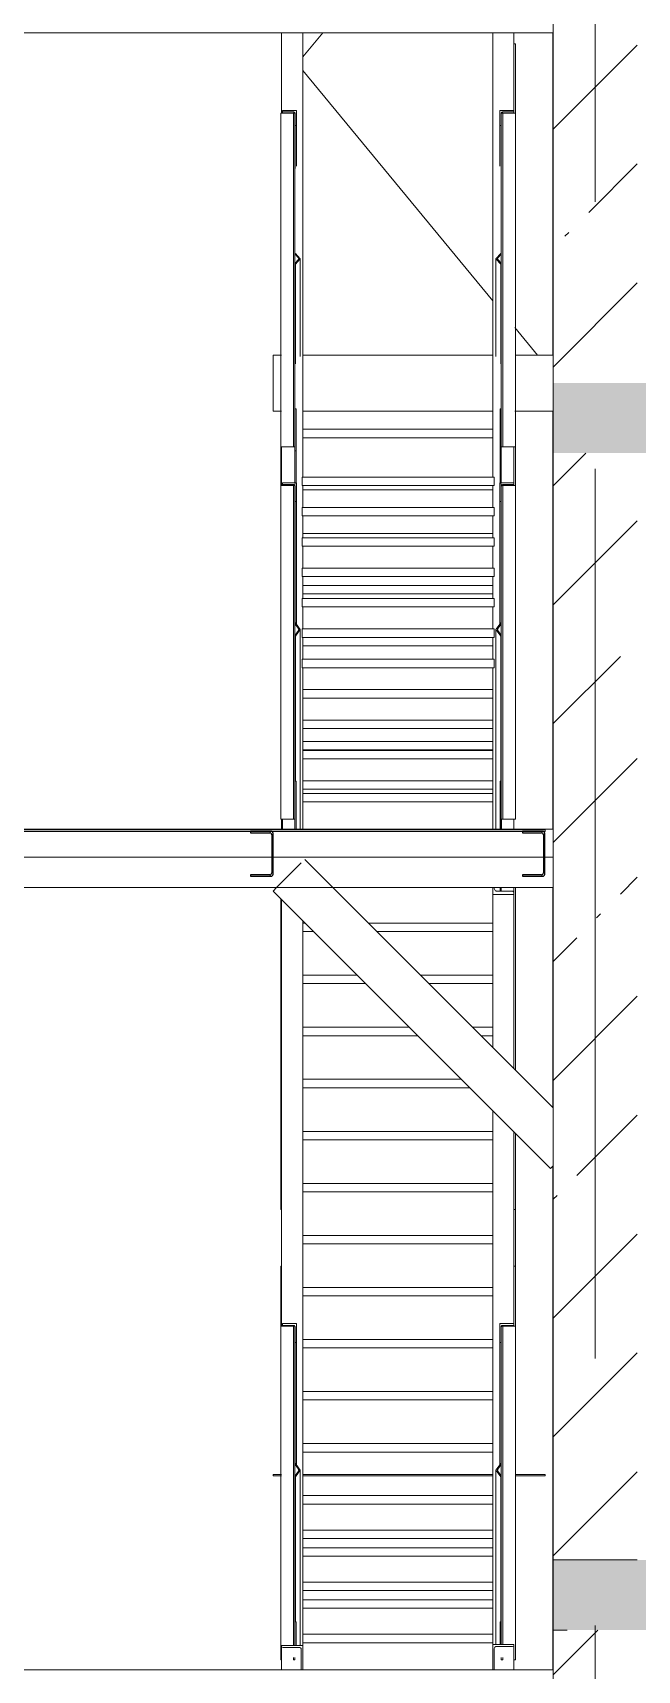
# Model space of a CAD drawing. Header units: millimetres. Extents: x -37960 to 31006, y -24503 to 30326.
# Drawn here: x 6509 to 8667, y 16307 to 22150 of the extents above; entities that cross this region are included whole.
import ezdxf

# ---------------------------------------------------------------- set-up
doc = ezdxf.new("R2010")
doc.units = ezdxf.units.MM
doc.linetypes.add('Осевые', pattern=[6350, 1270, -952.5, 3175, -952.5])
for name, color, linetype, lineweight in [('Балясины', 7, 'Continuous', 9), ('Двери', 7, 'Continuous', 9), ('Каркас несущий', 7, 'Continuous', 9), ('Каркас несущий-1', 7, 'Continuous', 25), ('Ограждение', 7, 'Continuous', 9), ('Перекрытия', 7, 'Continuous', 9), ('Поручни', 7, 'Continuous', 9), ('Проступи_подступенки', 7, 'Continuous', 9), ('Стены', 7, 'Continuous', 9), ('Структура _1_', 7, 'Continuous', 18), ('Штриховка разреза-3', 7, 'Continuous', 9), ('Элементы узлов', 7, 'Continuous', 9)]:
    doc.layers.add(name, color=color, linetype=linetype, lineweight=lineweight)
doc.layers.add('Оси-3', color=7, linetype='Осевые', lineweight=9, true_color=0xaaaaaa)
pattern_1 = [(45, (-3145.5, 6475), (-424.264, 424.264), [600, -100, 20, -100]), (45, (-3145.5, 6899), (-424.264, 424.264), [])]

# ---------------------------------------------------------------- blocks, each defined once
blk = doc.blocks.new('Швеллеры стальные горячекатанные ГОСТ 8240-97_П_ - 30П-458163-Разрез 3-3')
at = {"layer": 'Каркас несущий'}
for p, q in [((8367.1, 22150), (2497.1, 22150)), ((8367.1, 22154), (8367.1, 22150))]:
    blk.add_line(p, q, dxfattribs=at)
blk = doc.blocks.new('Уголки стальные горячекатанные равнополочные ГОСТ 8509-93 - L100x8-V5-Разрез 3-3')
at = {"layer": 'Каркас несущий'}
for p, q in [((6367.1, 10408), (6367.1, 10508)), ((6367.1, 10504), (6367.1, 10501.2)), ((6367.1, 10500), (6367.1, 10488)), ((8367.1, 10508), (6371.1, 10508)), ((8367.1, 10508), (8367.1, 10408)), ((8367.1, 10501.2), (8367.1, 10504)), ((8367.1, 10488), (8367.1, 10500)), ((6367.1, 10412), (6367.1, 10409.2)), ((6372.1, 10408), (7362.1, 10408)), ((7367.1, 10408), (8332.1, 10408)), ((8337.1, 10408), (8367.1, 10408)), ((8367.1, 10409.2), (8367.1, 10412))]:
    blk.add_line(p, q, dxfattribs=at)
blk = doc.blocks.new('Швеллеры стальные гнутые равнополочные  ГОСТ 8278-83_Гн_ - Гн200x80x5-V31-Разрез 3-3')
at = {"layer": 'Каркас несущий'}
for p, q in [((6357.1, 19293), (6357.1, 19297.9)), ((6357.1, 19107), (6357.1, 19293)), ((6357.1, 19292.9), (6357.1, 19288)), ((6367.1, 19300), (6361.1, 19300)), ((6361.1, 19300), (6367.1, 19300)), ((8367.1, 19297.9), (8367.1, 19293)), ((8367.1, 19293), (8367.1, 19107)), ((8367.1, 19288), (8367.1, 19292.9)), ((6357.1, 19112), (6357.1, 19107.1)), ((8367.1, 19107.1), (8367.1, 19112)), ((6357.1, 19100), (6357.1, 19107)), ((6357.1, 19100), (8367.1, 19100)), ((7380.3, 19100), (6357.1, 19100)), ((8367.1, 19100), (7580.3, 19100)), ((8367.1, 19107), (8367.1, 19102.1))]:
    blk.add_line(p, q, dxfattribs=at)
blk = doc.blocks.new('Профили стальные гнутые замкнутые сварные квадратные ГОСТ  30245-2003 - 160x160x8-V13-Разрез 3-3')
at = {"layer": 'Каркас несущий'}
for p, q in [((7379.8, 13099.6), (7467.5, 13187.3)), ((8367.1, 12313.1), (7480.3, 13200)), ((7379.8, 13099.6), (7367.1, 13086.9)), ((7367.1, 13086.9), (7379.8, 13099.6)), ((7379.8, 13099.6), (7374.8, 13094.6)), ((7374.8, 13094.6), (7379.8, 13099.6)), ((7367.1, 13086.9), (8357.1, 12096.9)), ((8366.9, 12106.7), (8357.1, 12096.9)), ((8357.1, 12096.9), (8366.9, 12106.7))]:
    blk.add_line(p, q, dxfattribs=at)
blk = doc.blocks.new('Швеллеры стальные гнутые равнополочные  ГОСТ 8278-83_Гн_ - Гн160x80x5-609619-Разрез 3-3')
at = {"layer": 'Каркас несущий'}
for p, q in [((6357.1, 19300), (2509.8, 19300)), ((2509.8, 19147), (2509.8, 19293)), ((2509.8, 19292.9), (2509.8, 19288)), ((6367.1, 19300), (6361.1, 19300)), ((6361.1, 19300), (6367.1, 19300)), ((8367.1, 19297.9), (8367.1, 19293)), ((8367.1, 19293), (8367.1, 19147)), ((8367.1, 19288), (8367.1, 19292.9)), ((2509.8, 19152), (2509.8, 19147.1)), ((2509.8, 19140), (2509.8, 19147)), ((2509.8, 19140), (6357.1, 19140)), ((6357.1, 19140), (2509.8, 19140)), ((8367.1, 19147.1), (8367.1, 19152)), ((8367.1, 19147), (8367.1, 19142.1))]:
    blk.add_line(p, q, dxfattribs=at)
blk = doc.blocks.new('Швеллеры стальные гнутые равнополочные  ГОСТ 8278-83_Гн_ - Гн160x80x5-606374-Разрез 3-3')
at = {"layer": 'Каркас несущий-1'}
for p, q in [((8257.1, 19300), (8257.1, 19295)), ((8330.1, 19300), (8257.1, 19300)), ((8257.1, 19295), (8325.1, 19295)), ((8332.1, 19288), (8332.1, 19152)), ((8337.1, 19147), (8337.1, 19293)), ((8325.1, 19145), (8257.1, 19145)), ((8257.1, 19145), (8257.1, 19140)), ((8257.1, 19140), (8330.1, 19140))]:
    blk.add_line(p, q, dxfattribs=at)
for centre, start, end in [((8325.1, 19288), 0, 90), ((8330.1, 19293), 0, 90), ((8325.1, 19152), 270, 0), ((8330.1, 19147), 270, 0)]:
    blk.add_arc(centre, 7, start, end, dxfattribs=at)
blk = doc.blocks.new('Ограждение - 50х5-6021131-Разрез 3-3')
at = {"layer": 'Балясины'}
for p, q in [((8231.9, 15448), (8231.9, 16100.1)), ((8231.9, 16100.1), (8231.9, 15448)), ((8231.9, 14951), (8231.9, 15222.2)), ((8231.9, 15222.2), (8231.9, 14951)), ((8230.1, 14951), (8227.1, 14951)), ((8231.9, 14951), (8230.1, 14951))]:
    blk.add_line(p, q, dxfattribs=at)
blk = doc.blocks.new('Ограждение - 50х5-V38-Разрез 3-3')
at = {"layer": 'Балясины'}
for p, q in [((8181.9, 17534.2), (8185.1, 17534.2)), ((8181.9, 17534.2), (8181.9, 16398)), ((8185.1, 17534.2), (8186.9, 17534.2)), ((8186.9, 16398), (8186.9, 17534.2)), ((8186.9, 17534.2), (8192.4, 17534.2)), ((8192.4, 17534.2), (8230.1, 17534.2)), ((8230.1, 17534.2), (8231.9, 17534.2)), ((8231.9, 16343.9), (8231.9, 17534.2)), ((8231.9, 17534.2), (8231.9, 16343.9)), ((8181.9, 16352.5), (8181.9, 16343.9)), ((8185.1, 16343.9), (8181.9, 16343.9)), ((8186.9, 16343.9), (8185.1, 16343.9)), ((8186.9, 16343.9), (8186.9, 16352.5)), ((8230.1, 16343.9), (8227.1, 16343.9)), ((8231.9, 16343.9), (8230.1, 16343.9))]:
    blk.add_line(p, q, dxfattribs=at)
blk = doc.blocks.new('Ограждение - 50х5-V39-Разрез 3-3')
at = {"layer": 'Балясины'}
for p, q in [((8227.1, 14748.5), (8230.1, 14748.5)), ((8230.1, 14748.5), (8231.9, 14748.5)), ((8231.9, 13558.2), (8231.9, 14748.5)), ((8231.9, 14748.5), (8231.9, 13558.2))]:
    blk.add_line(p, q, dxfattribs=at)
blk = doc.blocks.new('Ограждение - Ограждение-616430-Разрез 3-3')
at = {"layer": 'Поручни'}
for p, q in [((8226.4, 17544.1), (8176.4, 17544.1)), ((8176.4, 17544.1), (8176.4, 17476.1)), ((8186.9, 17537.3), (8224.6, 17537.3)), ((8226.4, 17539.7), (8226.4, 17544.1)), ((8226.4, 17535.1), (8226.4, 17539.7)), ((8176.4, 17476.1), (8179.6, 17476.1)), ((8176.4, 17476.1), (8176.4, 17039.3)), ((8181.4, 17478.6), (8181.4, 17529.8)), ((8181.4, 17041.7), (8181.4, 17478.6)), ((8180.5, 17044.8), (8162.8, 17020.8)), ((8162.8, 17020.8), (8180.5, 16996.8)), ((8162.8, 16398), (8162.8, 17020.8)), ((8169.5, 17024.1), (8181.7, 17040.8)), ((8181.7, 17000.8), (8169.5, 17017.4)), ((8181.7, 17043.1), (8180.5, 17044.8)), ((8181.9, 17042.7), (8181.7, 17043.1)), ((8181.7, 17040.8), (8181.9, 17041.1)), ((8180.5, 16996.8), (8181.7, 16998.5)), ((8180.5, 16996.8), (8180.5, 16478.9)), ((8181.9, 17000.5), (8181.7, 17000.8)), ((8181.7, 16998.5), (8181.9, 16998.8)), ((8177.9, 16478.9), (8177.9, 16398)), ((8181.9, 16478.9), (8177.9, 16478.9)), ((8181.9, 16398), (8181.9, 16478.9))]:
    blk.add_line(p, q, dxfattribs=at)
at = {"layer": 'Поручни', "flags": 128}
for points in [[(8181.4, 17529.8), (8181.6, 17531.7), (8182.2, 17533.5), (8183.1, 17535.1), (8184.2, 17536.3), (8185.5, 17537), (8186.9, 17537.3)], [(8224.6, 17537.3), (8225.1, 17537.3), (8225.5, 17537.6), (8225.9, 17538), (8226.2, 17538.5), (8226.4, 17539.1), (8226.4, 17539.7)], [(8179.6, 17476.1), (8180.1, 17476.2), (8180.5, 17476.5), (8180.9, 17476.8), (8181.2, 17477.4), (8181.4, 17477.9), (8181.4, 17478.6)], [(8169.5, 17017.4), (8169, 17018.4), (8168.6, 17019.5), (8168.5, 17020.8), (8168.6, 17022), (8169, 17023.2), (8169.5, 17024.1)]]:
    blk.add_lwpolyline(points, dxfattribs=at)
for name in ['Ограждение - 50х5-V38-Разрез 3-3', 'Ограждение - 50х5-6021131-Разрез 3-3', 'Ограждение - 50х5-V39-Разрез 3-3']:
    blk.add_blockref(name, (0, 0))
blk = doc.blocks.new('Ограждение - 50х5-V40-Разрез 3-3')
at = {"layer": 'Балясины'}
for p, q in [((7395.2, 14951), (7395.2, 16058.7)), ((7395.2, 16058.7), (7395.2, 14951)), ((7395.2, 14951), (7397, 14951))]:
    blk.add_line(p, q, dxfattribs=at)
blk = doc.blocks.new('Ограждение - 50х5-V41-Разрез 3-3')
at = {"layer": 'Балясины'}
for p, q in [((7395.2, 16343.9), (7395.2, 17534.2)), ((7397, 17534.2), (7395.2, 17534.2)), ((7395.2, 17534.2), (7395.2, 16343.9)), ((7434.7, 17534.2), (7397, 17534.2)), ((7440.2, 17534.2), (7434.7, 17534.2)), ((7440.2, 16394.6), (7440.2, 17534.2)), ((7442, 17534.2), (7440.2, 17534.2)), ((7445.2, 17534.2), (7442, 17534.2)), ((7445.2, 17534.2), (7445.2, 16394.6)), ((7395.2, 16343.9), (7397, 16343.9)), ((7440.2, 16343.9), (7440.2, 16352.5)), ((7440.2, 16343.9), (7442, 16343.9)), ((7442, 16343.9), (7445.2, 16343.9)), ((7445.2, 16352.5), (7445.2, 16343.9))]:
    blk.add_line(p, q, dxfattribs=at)
blk = doc.blocks.new('Ограждение - 50х5-V42-Разрез 3-3')
at = {"layer": 'Балясины'}
for p, q in [((7395.2, 13558.2), (7395.2, 14748.5)), ((7397, 14748.5), (7395.2, 14748.5)), ((7395.2, 14748.5), (7395.2, 13558.2))]:
    blk.add_line(p, q, dxfattribs=at)
blk = doc.blocks.new('Ограждение - Ограждение-616434-Разрез 3-3')
at = {"layer": 'Поручни'}
for p, q in [((7450.7, 17544.1), (7400.7, 17544.1)), ((7400.7, 17544.1), (7400.7, 17539.7)), ((7400.7, 17539.7), (7400.7, 17535.1)), ((7402.5, 17537.3), (7440.2, 17537.3)), ((7450.7, 17476.1), (7450.7, 17544.1)), ((7445.7, 17529.8), (7445.7, 17478.6)), ((7445.7, 17478.6), (7445.7, 17041.7)), ((7447.5, 17476.1), (7450.7, 17476.1)), ((7450.7, 17476.1), (7450.7, 17039.3)), ((7445.4, 17043.1), (7445.3, 17042.7)), ((7445.3, 17041.1), (7445.4, 17040.8)), ((7446.7, 17044.8), (7445.4, 17043.1)), ((7445.4, 17040.8), (7457.7, 17024.1)), ((7457.7, 17017.4), (7445.4, 17000.8)), ((7464.4, 17020.8), (7446.7, 17044.8)), ((7446.7, 16996.8), (7464.4, 17020.8)), ((7464.4, 16394.6), (7464.4, 17020.8)), ((7445.4, 17000.8), (7445.3, 17000.5)), ((7445.3, 16998.8), (7445.4, 16998.5)), ((7445.4, 16998.5), (7446.7, 16996.8)), ((7446.7, 16996.8), (7446.7, 16478.9)), ((7449.3, 16478.9), (7445.3, 16478.9)), ((7445.3, 16478.9), (7445.3, 16394.6)), ((7449.3, 16394.6), (7449.3, 16478.9))]:
    blk.add_line(p, q, dxfattribs=at)
at = {"layer": 'Поручни', "flags": 128}
for points in [[(7400.7, 17539.7), (7400.8, 17539.1), (7401, 17538.5), (7401.3, 17538), (7401.6, 17537.6), (7402.1, 17537.3), (7402.5, 17537.3)], [(7440.2, 17537.3), (7441.7, 17537), (7443, 17536.3), (7444.1, 17535.1), (7445, 17533.5), (7445.6, 17531.7), (7445.7, 17529.8)], [(7445.7, 17478.6), (7445.8, 17477.9), (7446, 17477.4), (7446.3, 17476.8), (7446.6, 17476.5), (7447.1, 17476.2), (7447.5, 17476.1)], [(7457.7, 17024.1), (7458.2, 17023.2), (7458.6, 17022), (7458.7, 17020.8), (7458.6, 17019.5), (7458.2, 17018.4), (7457.7, 17017.4)]]:
    blk.add_lwpolyline(points, dxfattribs=at)
for name in ['Ограждение - 50х5-V41-Разрез 3-3', 'Ограждение - 50х5-V40-Разрез 3-3', 'Ограждение - 50х5-V42-Разрез 3-3']:
    blk.add_blockref(name, (0, 0))
blk = doc.blocks.new('Ограждение - 50х5-6021195-Разрез 3-3')
at = {"layer": 'Балясины'}
blk.add_line((8231.9, 18182.3), (8231.9, 16992), dxfattribs=at)
blk = doc.blocks.new('Ограждение - Ограждение-617199-Разрез 3-3')
for p in [(0, 0), (0, -557.1)]:
    blk.add_blockref('Ограждение - 50х5-6021195-Разрез 3-3', p)
blk = doc.blocks.new('Ограждение - 50х5-6021134-Разрез 3-3')
at = {"layer": 'Балясины'}
for p, q in [((8231.9, 18448), (8231.9, 19100.1)), ((8231.9, 19100.1), (8231.9, 18448)), ((8231.9, 17951), (8231.9, 18222.2)), ((8231.9, 18222.2), (8231.9, 17951)), ((8230.1, 17951), (8227.1, 17951)), ((8231.9, 17951), (8230.1, 17951))]:
    blk.add_line(p, q, dxfattribs=at)
blk = doc.blocks.new('Ограждение - 50х5-V43-Разрез 3-3')
at = {"layer": 'Балясины'}
for p, q in [((8181.9, 20534.2), (8185.1, 20534.2)), ((8181.9, 20534.2), (8181.9, 19343.9)), ((8185.1, 20534.2), (8186.9, 20534.2)), ((8186.9, 19343.9), (8186.9, 20534.2)), ((8186.9, 20534.2), (8192.4, 20534.2)), ((8192.4, 20534.2), (8230.1, 20534.2)), ((8230.1, 20534.2), (8231.9, 20534.2)), ((8231.9, 19343.9), (8231.9, 20534.2)), ((8231.9, 20534.2), (8231.9, 19343.9)), ((8185.1, 19343.9), (8181.9, 19343.9)), ((8186.9, 19343.9), (8185.1, 19343.9)), ((8192.4, 19343.9), (8186.9, 19343.9)), ((8230.1, 19343.9), (8192.4, 19343.9)), ((8231.9, 19343.9), (8230.1, 19343.9))]:
    blk.add_line(p, q, dxfattribs=at)
blk = doc.blocks.new('Ограждение - 50х5-V44-Разрез 3-3')
at = {"layer": 'Балясины'}
for p, q in [((8227.1, 17748.5), (8230.1, 17748.5)), ((8230.1, 17748.5), (8231.9, 17748.5)), ((8231.9, 16558.2), (8231.9, 17748.5)), ((8231.9, 17748.5), (8231.9, 16558.2))]:
    blk.add_line(p, q, dxfattribs=at)
blk = doc.blocks.new('Ограждение - Ограждение-617732-Разрез 3-3')
at = {"layer": 'Поручни'}
for p, q in [((8226.4, 20544), (8176.4, 20544)), ((8176.4, 20544), (8176.4, 20477.6)), ((8181.4, 20480), (8181.4, 20530.1)), ((8186.9, 20537.4), (8224.6, 20537.4)), ((8226.4, 20539.8), (8226.4, 20544)), ((8226.4, 20535.2), (8226.4, 20539.8)), ((8176.4, 20477.6), (8179.6, 20477.6)), ((8176.4, 20477.6), (8176.4, 20038.3)), ((8181.4, 20040.7), (8181.4, 20480)), ((8180.5, 20043.7), (8162.8, 20020.2)), ((8181.7, 20042), (8180.5, 20043.7)), ((8162.8, 20020.2), (8180.5, 19996.7)), ((8162.8, 19308), (8162.8, 20020.2)), ((8169.5, 20023.5), (8181.7, 20039.8)), ((8181.7, 20000.7), (8169.5, 20016.9)), ((8180.5, 19996.7), (8181.7, 19998.4)), ((8180.5, 19996.7), (8180.5, 19480.7)), ((8181.9, 20041.7), (8181.7, 20042)), ((8181.7, 20039.8), (8181.9, 20040.1)), ((8181.9, 20000.3), (8181.7, 20000.7)), ((8181.7, 19998.4), (8181.9, 19998.7)), ((8177.9, 19478.9), (8177.9, 19308)), ((8181.9, 19478.9), (8177.9, 19478.9)), ((8181.9, 19308), (8181.9, 19478.9)), ((8182.1, 19308), (8182.1, 19343.9)), ((8226.4, 19308), (8226.4, 19343.9)), ((8177.9, 19100.2), (8177.9, 19086.8)), ((8181.9, 19100.2), (8181.9, 19086.8))]:
    blk.add_line(p, q, dxfattribs=at)
at = {"layer": 'Поручни', "flags": 128}
for points in [[(8181.4, 20530.1), (8181.6, 20532), (8182.2, 20533.7), (8183.1, 20535.3), (8184.2, 20536.4), (8185.5, 20537.2), (8186.9, 20537.4)], [(8224.6, 20537.4), (8225.1, 20537.5), (8225.5, 20537.7), (8225.9, 20538.1), (8226.2, 20538.6), (8226.4, 20539.2), (8226.4, 20539.8)], [(8179.6, 20477.6), (8180.1, 20477.7), (8180.5, 20477.9), (8180.9, 20478.3), (8181.2, 20478.8), (8181.4, 20479.3), (8181.4, 20480)], [(8169.5, 20016.9), (8169, 20017.9), (8168.6, 20019), (8168.5, 20020.2), (8168.6, 20021.4), (8169, 20022.5), (8169.5, 20023.5)]]:
    blk.add_lwpolyline(points, dxfattribs=at)
for name in ['Ограждение - 50х5-V43-Разрез 3-3', 'Ограждение - 50х5-6021134-Разрез 3-3', 'Ограждение - 50х5-V44-Разрез 3-3']:
    blk.add_blockref(name, (0, 0))
blk = doc.blocks.new('Ограждение - 50х5-V45-Разрез 3-3')
at = {"layer": 'Балясины'}
for p, q in [((7395.2, 17951), (7395.2, 19058.7)), ((7395.2, 19058.7), (7395.2, 17951)), ((7395.2, 17951), (7397, 17951))]:
    blk.add_line(p, q, dxfattribs=at)
blk = doc.blocks.new('Ограждение - 50х5-V46-Разрез 3-3')
at = {"layer": 'Балясины'}
for p, q in [((7395.2, 16558.2), (7395.2, 17748.5)), ((7397, 17748.5), (7395.2, 17748.5)), ((7395.2, 17748.5), (7395.2, 16558.2))]:
    blk.add_line(p, q, dxfattribs=at)
blk = doc.blocks.new('Ограждение - Ограждение-617736-Разрез 3-3')
at = {"layer": 'Поручни'}
for p, q in [((7450.7, 20544), (7400.7, 20544)), ((7400.7, 20544), (7400.7, 20539.8)), ((7400.7, 20539.8), (7400.7, 20535.2)), ((7402.5, 20537.4), (7440.2, 20537.4)), ((7445.7, 20530.1), (7445.7, 20480)), ((7450.7, 20477.6), (7450.7, 20544)), ((7445.7, 20480), (7445.7, 20040.7)), ((7447.5, 20477.6), (7450.7, 20477.6)), ((7450.7, 20477.6), (7450.7, 20038.3)), ((7446.7, 20043.7), (7445.4, 20042)), ((7464.4, 20020.2), (7446.7, 20043.7)), ((7445.4, 20042), (7445.3, 20041.7)), ((7445.3, 20040.1), (7445.4, 20039.8)), ((7445.4, 20000.7), (7445.3, 20000.3)), ((7445.3, 19998.7), (7445.4, 19998.4)), ((7445.4, 20039.8), (7457.7, 20023.5)), ((7457.7, 20016.9), (7445.4, 20000.7)), ((7445.4, 19998.4), (7446.7, 19996.7)), ((7446.7, 19996.7), (7464.4, 20020.2)), ((7446.7, 19996.7), (7446.7, 19480.7)), ((7464.4, 19308), (7464.4, 20020.2)), ((7449.3, 19478.9), (7445.3, 19478.9)), ((7445.3, 19478.9), (7445.3, 19308)), ((7449.3, 19308), (7449.3, 19478.9)), ((7400.7, 19343.9), (7400.7, 19308)), ((7445.1, 19343.9), (7445.1, 19308))]:
    blk.add_line(p, q, dxfattribs=at)
at = {"layer": 'Поручни', "flags": 128}
for points in [[(7400.7, 20539.8), (7400.8, 20539.2), (7401, 20538.6), (7401.3, 20538.1), (7401.6, 20537.7), (7402.1, 20537.5), (7402.5, 20537.4)], [(7440.2, 20537.4), (7441.7, 20537.2), (7443, 20536.4), (7444.1, 20535.3), (7445, 20533.7), (7445.6, 20532), (7445.7, 20530.1)], [(7445.7, 20480), (7445.8, 20479.3), (7446, 20478.8), (7446.3, 20478.3), (7446.6, 20477.9), (7447.1, 20477.7), (7447.5, 20477.6)], [(7457.7, 20023.5), (7458.2, 20022.5), (7458.6, 20021.4), (7458.7, 20020.2), (7458.6, 20019), (7458.2, 20017.9), (7457.7, 20016.9)]]:
    blk.add_lwpolyline(points, dxfattribs=at)
at = {"extrusion": (0, 0, -1), "zscale": -1}
blk.add_blockref('Ограждение - 50х5-V43-Разрез 3-3', (-15627.2, 0), dxfattribs=at)
for name in ['Ограждение - 50х5-V45-Разрез 3-3', 'Ограждение - 50х5-V46-Разрез 3-3']:
    blk.add_blockref(name, (0, 0))
blk = doc.blocks.new('Ограждение - 50х5-6021137-Разрез 3-3')
at = {"layer": 'Балясины'}
for p, q in [((8231.9, 20076.6), (8231.9, 21266.9)), ((8231.9, 21266.9), (8231.9, 20076.6)), ((8186.9, 20076.6), (8186.9, 20230.6))]:
    blk.add_line(p, q, dxfattribs=at)
blk = doc.blocks.new('Ограждение - 50х5-V47-Разрез 3-3')
at = {"layer": 'Балясины'}
for p, q in [((8181.9, 21862.8), (8185.1, 21862.8)), ((8181.9, 21862.8), (8181.9, 20672.5)), ((8185.1, 21862.8), (8186.9, 21862.8)), ((8186.9, 20672.5), (8186.9, 21862.8)), ((8186.9, 21862.8), (8192.4, 21862.8)), ((8192.4, 21862.8), (8230.1, 21862.8)), ((8230.1, 21862.8), (8231.9, 21862.8)), ((8231.9, 20672.5), (8231.9, 21862.8)), ((8231.9, 21862.8), (8231.9, 20672.5)), ((8185.1, 20672.5), (8181.9, 20672.5)), ((8186.9, 20672.5), (8185.1, 20672.5)), ((8192.4, 20672.5), (8186.9, 20672.5)), ((8230.1, 20672.5), (8192.4, 20672.5)), ((8231.9, 20672.5), (8230.1, 20672.5))]:
    blk.add_line(p, q, dxfattribs=at)
blk = doc.blocks.new('Ограждение - 50х5-V48-Разрез 3-3')
at = {"layer": 'Балясины'}
for p, q in [((8231.9, 19480.8), (8231.9, 20671.1)), ((8231.9, 20671.1), (8231.9, 19480.8))]:
    blk.add_line(p, q, dxfattribs=at)
blk = doc.blocks.new('Ограждение - Ограждение-617774-Разрез 3-3')
at = {"layer": 'Поручни'}
for p, q in [((8226.4, 21872.6), (8176.4, 21872.6)), ((8176.4, 21872.6), (8176.4, 21819.2)), ((8181.4, 21821.1), (8181.4, 21861.4)), ((8186.9, 21867.2), (8224.6, 21867.2)), ((8226.4, 21869.2), (8226.4, 21872.6)), ((8226.4, 21863.8), (8226.4, 21869.2)), ((8176.4, 21819.2), (8179.6, 21819.2)), ((8176.4, 21819.2), (8176.4, 21673.4)), ((8181.4, 21665.8), (8181.4, 21821.1)), ((8180.5, 21362.5), (8162.8, 21343.6)), ((8162.8, 21343.6), (8180.5, 21324.7)), ((8162.8, 20995.1), (8162.8, 21343.6)), ((8169.5, 21346.3), (8181.7, 21359.3)), ((8181.7, 21327.9), (8169.5, 21341)), ((8181.7, 21361.1), (8180.5, 21362.5)), ((8181.9, 21360.9), (8181.7, 21361.1)), ((8181.7, 21359.3), (8181.9, 21359.6)), ((8180.5, 21324.7), (8181.7, 21326.1)), ((8180.5, 21324.7), (8180.5, 20968.2)), ((8181.9, 21327.6), (8181.7, 21327.9)), ((8181.7, 21326.1), (8181.9, 21326.3)), ((8177.9, 20807.5), (8177.9, 20657.9)), ((8181.9, 20807.5), (8177.9, 20807.5)), ((8181.9, 20657.9), (8181.9, 20807.5)), ((8177.9, 20657.9), (8181.9, 20657.9)), ((8177.9, 20657.9), (8177.9, 20544)), ((8181.9, 20657.9), (8181.9, 20544)), ((8177.9, 20543.1), (8177.9, 20539.9)), ((8181.9, 20540.6), (8181.9, 20533))]:
    blk.add_line(p, q, dxfattribs=at)
at = {"layer": 'Поручни', "flags": 128}
for points in [[(8181.4, 21861.4), (8181.6, 21862.9), (8182.2, 21864.3), (8183.1, 21865.5), (8184.2, 21866.5), (8185.5, 21867), (8186.9, 21867.2)], [(8224.6, 21867.2), (8225.1, 21867.3), (8225.5, 21867.5), (8225.9, 21867.8), (8226.2, 21868.2), (8226.4, 21868.7), (8226.4, 21869.2)], [(8179.6, 21819.2), (8180.1, 21819.2), (8180.5, 21819.4), (8180.9, 21819.7), (8181.2, 21820.1), (8181.4, 21820.6), (8181.4, 21821.1)], [(8169.5, 21341), (8169, 21341.7), (8168.6, 21342.6), (8168.5, 21343.6), (8168.6, 21344.6), (8169, 21345.5), (8169.5, 21346.3)]]:
    blk.add_lwpolyline(points, dxfattribs=at)
for name in ['Ограждение - 50х5-V47-Разрез 3-3', 'Ограждение - 50х5-6021137-Разрез 3-3', 'Ограждение - 50х5-V48-Разрез 3-3']:
    blk.add_blockref(name, (0, 0))
blk = doc.blocks.new('Ограждение - Ограждение-617778-Разрез 3-3')
at = {"layer": 'Поручни'}
for p, q in [((7450.7, 21872.6), (7400.7, 21872.6)), ((7400.7, 21872.6), (7400.7, 21869.2)), ((7400.7, 21869.2), (7400.7, 21863.8)), ((7402.5, 21867.2), (7440.2, 21867.2)), ((7445.7, 21861.4), (7445.7, 21821.1)), ((7450.7, 21819.2), (7450.7, 21872.6)), ((7445.7, 21821.1), (7445.7, 21665.8)), ((7447.5, 21819.2), (7450.7, 21819.2)), ((7450.7, 21819.2), (7450.7, 21673.4)), ((7445.4, 21361.1), (7445.3, 21360.9)), ((7445.3, 21359.6), (7445.4, 21359.3)), ((7446.7, 21362.5), (7445.4, 21361.1)), ((7445.4, 21359.3), (7457.7, 21346.3)), ((7457.7, 21341), (7445.4, 21327.9)), ((7464.4, 21343.6), (7446.7, 21362.5)), ((7446.7, 21324.7), (7464.4, 21343.6)), ((7464.4, 20995.1), (7464.4, 21343.6)), ((7445.4, 21327.9), (7445.3, 21327.6)), ((7445.3, 21326.3), (7445.4, 21326.1)), ((7445.4, 21326.1), (7446.7, 21324.7)), ((7446.7, 21324.7), (7446.7, 20968.2)), ((7449.3, 20807.5), (7445.3, 20807.5)), ((7445.3, 20807.5), (7445.3, 20657.9)), ((7449.3, 20657.9), (7449.3, 20807.5)), ((7445.3, 20657.9), (7449.3, 20657.9)), ((7445.3, 20657.9), (7445.3, 20544)), ((7449.3, 20657.9), (7449.3, 20544)), ((7445.3, 20540.6), (7445.3, 20533)), ((7449.3, 20543.1), (7449.3, 20539.9))]:
    blk.add_line(p, q, dxfattribs=at)
at = {"layer": 'Поручни', "flags": 128}
for points in [[(7400.7, 21869.2), (7400.8, 21868.7), (7401, 21868.2), (7401.3, 21867.8), (7401.6, 21867.5), (7402.1, 21867.3), (7402.5, 21867.2)], [(7440.2, 21867.2), (7441.7, 21867), (7443, 21866.5), (7444.1, 21865.5), (7445, 21864.3), (7445.6, 21862.9), (7445.7, 21861.4)], [(7445.7, 21821.1), (7445.8, 21820.6), (7446, 21820.1), (7446.3, 21819.7), (7446.6, 21819.4), (7447.1, 21819.2), (7447.5, 21819.2)], [(7457.7, 21346.3), (7458.2, 21345.5), (7458.6, 21344.6), (7458.7, 21343.6), (7458.6, 21342.6), (7458.2, 21341.7), (7457.7, 21341)]]:
    blk.add_lwpolyline(points, dxfattribs=at)
at = {"extrusion": (0, 0, -1), "zscale": -1}
for name in ['Ограждение - 50х5-V47-Разрез 3-3', 'Ограждение - 50х5-6021137-Разрез 3-3', 'Ограждение - 50х5-V48-Разрез 3-3']:
    blk.add_blockref(name, (-15627.2, 0), dxfattribs=at)
blk = doc.blocks.new('Ограждение - 50х5-V49-Разрез 3-3')
at = {"layer": 'Балясины'}
for q in [(8227.1, 22110.9), (8231.9, 20920.6)]:
    blk.add_line((8231.9, 22110.9), q, dxfattribs=at)
blk = doc.blocks.new('Ограждение - 50х5-V50-Разрез 3-3')
at = {"layer": 'Балясины'}
blk.add_line((8231.9, 20624.8), (8231.9, 19434.9), dxfattribs=at)
blk = doc.blocks.new('Ограждение - Ограждение-618872-Разрез 3-3')
for name in ['Ограждение - 50х5-V49-Разрез 3-3', 'Ограждение - 50х5-V50-Разрез 3-3']:
    blk.add_blockref(name, (0, 0))
blk = doc.blocks.new('Швеллеры стальные гнутые равнополочные  ГОСТ 8278-83_Гн_ - Гн200x80x5-587953-Разрез 3-3')
at = {"layer": 'Каркас несущий'}
for p, q in [((7397, 21000), (7367.1, 21000)), ((7367.1, 20993), (7367.1, 21000)), ((7367.1, 21000), (7397, 21000)), ((7367.1, 20807), (7367.1, 20993)), ((7367.1, 20992.9), (7367.1, 20988)), ((8151.1, 21000), (7473.1, 21000)), ((7473.1, 21000), (8151.1, 21000)), ((8367.1, 21000), (8231.9, 21000)), ((8231.9, 21000), (8367.1, 21000)), ((8367.1, 20997.9), (8367.1, 20993)), ((8367.1, 20993), (8367.1, 20807)), ((8367.1, 20988), (8367.1, 20992.9)), ((7367.1, 20812), (7367.1, 20807.1)), ((7367.1, 20800), (7367.1, 20807)), ((8367.1, 20807.1), (8367.1, 20812)), ((8367.1, 20807), (8367.1, 20802.1)), ((7367.1, 20800), (7397, 20800)), ((7397, 20800), (7367.1, 20800)), ((7473.1, 20800), (8151.1, 20800)), ((8151.1, 20800), (7473.1, 20800)), ((8230.1, 20800), (8367.1, 20800)), ((8367.1, 20800), (8230.1, 20800))]:
    blk.add_line(p, q, dxfattribs=at)
blk = doc.blocks.new('Дверь - Однопольная - ДВ2__21х9-V63-Разрез 3-3')
at = {"layer": 'Элементы узлов'}
for p, q in [((7791.9, 22450), (8311.1, 23079)), ((7473.1, 22063.7), (7544.3, 22150)), ((8151.1, 21193.8), (7473.1, 22015.3)), ((8311.1, 21000), (8230.5, 21097.6))]:
    blk.add_line(p, q, dxfattribs=at)

msp = doc.modelspace()

# ---------------------------------------------------------------- hatches: boundary and pattern name
at = {"layer": 'Штриховка разреза-3'}
h = msp.add_hatch(dxfattribs=at)
h.set_pattern_fill('FP_2', color=256, style=0, pattern_type=2)
h.set_pattern_definition(pattern_1)
h.paths.add_polyline_path([(8667.1, 20900), (8667.1, 24900), (8367.1, 24900), (8367.1, 20900), (8441.2, 20900)], flags=0)
h.paths.add_polyline_path([(8667.1, 25100), (8667.1, 27730), (8367.1, 27730), (8367.1, 25100), (8441.2, 25100)], flags=0)
h = msp.add_hatch(dxfattribs=at)
h.set_pattern_fill('FP_2', color=256, style=0, pattern_type=2)
h.set_pattern_definition(pattern_1)
h.paths.add_polyline_path([(-31682.9, 20650), (-15732.9, 20650), (-15732.9, 20900), (-31682.9, 20900), (-31682.9, 20853.6)], flags=0)
h.paths.add_polyline_path([(23867.1, 20650), (23867.1, 20900), (8367.1, 20900), (8367.1, 20650), (23632.1, 20650)], flags=0)
h = msp.add_hatch(dxfattribs=at)
h.set_pattern_fill('FP_2', color=256, style=0, pattern_type=2)
h.set_pattern_definition(pattern_1)
h.paths.add_polyline_path([(8441.2, 16700), (8667.1, 16700), (8667.1, 20650), (8367.1, 20650), (8367.1, 16700)], flags=0)
h = msp.add_hatch(dxfattribs=at)
h.set_pattern_fill('FP_2', color=256, style=0, pattern_type=2)
h.set_pattern_definition(pattern_1)
h.paths.add_polyline_path([(23867.1, 16450), (23867.1, 16700), (8367.1, 16700), (8367.1, 16450), (23632.1, 16450)], flags=0)
h.paths.add_polyline_path([(-31382.9, 16450), (-15732.9, 16450), (-15732.9, 16700), (-31682.9, 16700), (-31682.9, 16450), (-31466.9, 16450)], flags=0)
h = msp.add_hatch(dxfattribs=at)
h.set_pattern_fill('FP_2', color=256, style=0, pattern_type=2)
h.set_pattern_definition(pattern_1)
h.paths.add_polyline_path([(8667.1, 12500), (8667.1, 16450), (8367.1, 16450), (8367.1, 12500), (8441.2, 12500)], flags=0)

# ---------------------------------------------------------------- linework, layer by layer
at = {"layer": 'Каркас несущий'}
for p, q in [((7397.1, 22150), (7397.1, 21862.8)), ((7397.1, 21862.8), (7397.1, 22150)), ((7473.1, 20564.1), (7473.1, 22150)), ((8151.1, 20564.1), (8151.1, 22150)), ((8227.1, 21862.8), (8227.1, 22150)), ((8227.1, 21862.8), (8227.1, 22150)), ((7397.1, 20672.5), (7397.1, 20534.2)), ((7397.1, 20534.2), (7397.1, 20672.5)), ((8227.1, 20534.2), (8227.1, 20672.5)), ((8227.1, 20534.2), (8227.1, 20672.5)), ((7473.1, 20455.8), (7473.1, 20534.1)), ((8151.1, 20455.8), (8151.1, 20534.1)), ((7473.1, 20347.5), (7473.1, 20425.8)), ((8151.1, 20347.5), (8151.1, 20425.8)), ((7473.1, 20239.1), (7473.1, 20317.5)), ((8151.1, 20239.1), (8151.1, 20317.5)), ((7473.1, 20130.8), (7473.1, 20209.1)), ((8151.1, 20130.8), (8151.1, 20209.1)), ((7473.1, 20022.5), (7473.1, 20100.8)), ((8151.1, 20022.5), (8151.1, 20100.8)), ((7473.1, 19914.1), (7473.1, 19992.5)), ((8151.1, 19914.1), (8151.1, 19992.5)), ((7473.1, 19308), (7473.1, 19884.1)), ((8151.1, 19308), (8151.1, 19884.1)), ((7397.1, 19343.9), (7397.1, 19308)), ((7397.1, 19308), (7397.1, 19343.9)), ((8227.1, 19308), (8227.1, 19343.9)), ((8227.1, 19308), (8227.1, 19343.9)), ((7397.1, 19056.9), (7397.1, 17534.2)), ((7397.1, 17534.2), (7397.1, 19056.9)), ((7397.1, 17953.4), (7397.1, 19056.9)), ((8151.1, 19100.2), (8151.1, 19074.8)), ((8151.1, 19074.8), (8227.1, 19074.8)), ((8151.1, 19074.8), (8151.1, 18528.7)), ((8221.6, 19086.8), (8165.8, 19086.8)), ((8227.1, 18452.8), (8227.1, 19100.1)), ((8227.1, 18452.8), (8227.1, 19100.1)), ((8227.1, 19074.8), (8227.1, 19079.4)), ((8227.1, 18452.8), (8227.1, 19074.8)), ((7473.1, 16308), (7473.1, 18980.9)), ((8151.1, 18303.2), (8151.1, 16308)), ((8227.1, 17534.2), (8227.1, 18227)), ((8227.1, 17534.2), (8227.1, 18227)), ((8227.1, 17953.3), (8227.1, 18227)), ((7397.1, 17534.2), (7397.1, 17951)), ((8227.1, 17534.2), (8227.1, 17951)), ((7473.1, 16394.6), (7397.1, 16394.6)), ((7397.1, 16394.6), (7397.1, 16392)), ((7397.1, 16392), (7397.1, 16308)), ((7402.6, 16388), (7458.4, 16388)), ((7467.9, 16381), (7467.9, 16308)), ((7473.1, 16308), (7473.1, 16394.6)), ((8227.1, 16398), (8151.1, 16398)), ((8151.1, 16398), (8151.1, 16308)), ((8156.3, 16308), (8156.3, 16384.4)), ((8165.8, 16391.4), (8221.6, 16391.4)), ((8227.1, 16395.4), (8227.1, 16398)), ((8227.1, 16308), (8227.1, 16395.4)), ((7397.1, 16343.9), (7397.1, 16308)), ((7397.1, 16308), (7397.1, 16343.9)), ((7397.1, 16308), (7397.1, 16343.9)), ((8227.1, 16308), (8227.1, 16343.9)), ((8227.1, 16308), (8227.1, 16343.9)), ((8227.1, 16308), (8227.1, 16343.9))]:
    msp.add_line(p, q, dxfattribs=at)
at = {"layer": 'Каркас несущий', "flags": 128}
for points in [[(8165.8, 19086.8), (8163.7, 19087.1), (8161.7, 19088), (8159.9, 19089.5), (8158.4, 19091.5), (8157.3, 19093.9), (8156.6, 19096.6), (8156.3, 19099.4)], [(8227.1, 19079.4), (8227, 19081.1), (8226.6, 19082.6), (8225.9, 19084), (8225.1, 19085.2), (8224, 19086), (8222.8, 19086.6), (8221.6, 19086.8)]]:
    msp.add_lwpolyline(points, dxfattribs=at)
at = {"layer": 'Каркас несущий'}
for centre, major_axis, start_param, end_param in [((7402.6, 16392), (5.5, 0), 3.141593, 4.712389), ((7458.4, 16381), (9.5, 0), 0, 1.570796), ((8165.8, 16384.4), (9.5, 0), 1.570796, 3.141593), ((8221.6, 16395.4), (5.5, 0), 4.712389, 6.283185)]:
    msp.add_ellipse(centre, major_axis=major_axis, ratio=0.734803, start_param=start_param, end_param=end_param, dxfattribs=at)
at = {"layer": 'Оси-3'}
msp.add_line((8517.1, -22903.4), (8517.1, 29000), dxfattribs=at)
at = {"layer": 'Перекрытия'}
for p, q in [((8367.1, 20900), (8367.1, 20650)), ((8367.1, 20900), (8367.1, 20650)), ((8367.1, 20900), (8367.1, 20650)), ((8367.1, 20900), (8367.1, 20650)), ((8367.1, 20900), (8367.1, 20650)), ((8367.1, 20900), (8367.1, 20650)), ((8367.1, 19300), (8367.1, 19305)), ((7367.1, 17005), (7397, 17005)), ((7367.1, 17005), (7367.1, 17000)), ((7473.1, 17005), (8151.1, 17005)), ((8231.9, 17005), (8338, 17005)), ((8338, 17000), (8338, 17005)), ((7397, 17000), (7367.1, 17000)), ((8151.1, 17000), (7473.1, 17000)), ((8338, 17000), (8231.9, 17000)), ((8367.1, 16800), (8367.1, 16700)), ((8366.1, 16700), (8417.1, 16700)), ((8367.1, 16450), (8367.1, 16700)), ((8367.1, 16450), (8367.1, 16700)), ((8367.1, 16700), (8367.1, 16450)), ((8367.1, 16450), (8367.1, 16700)), ((8667.1, 16700), (8367.1, 16700)), ((8417.1, 16450), (8366.1, 16450))]:
    msp.add_line(p, q, dxfattribs=at)
at = {"layer": 'Проступи_подступенки'}
for p, q in [((7473.1, 20734.9), (8151.1, 20734.9)), ((8151.1, 20704.9), (7473.1, 20704.9)), ((7470.6, 20564.1), (8156.5, 20564.1)), ((7470.6, 20534.1), (7470.6, 20564.1)), ((8156.5, 20534.1), (7470.6, 20534.1)), ((8151.1, 20519.1), (7473.1, 20519.1)), ((8156.5, 20564.1), (8156.5, 20534.1)), ((7470.6, 20455.8), (8156.5, 20455.8)), ((7470.6, 20425.8), (7470.6, 20455.8)), ((8156.5, 20455.8), (8156.5, 20425.8)), ((8156.5, 20425.8), (7470.6, 20425.8)), ((7470.6, 20347.5), (8156.5, 20347.5)), ((7470.6, 20317.5), (7470.6, 20347.5)), ((7473.1, 20363.4), (8151.1, 20363.4)), ((8156.5, 20347.5), (8156.5, 20317.5)), ((8156.5, 20317.5), (7470.6, 20317.5)), ((7470.6, 20239.1), (8156.5, 20239.1)), ((7470.6, 20209.1), (7470.6, 20239.1)), ((8156.5, 20239.1), (8156.5, 20209.1)), ((8156.5, 20209.1), (7470.6, 20209.1)), ((7473.1, 20177.7), (8151.1, 20177.7)), ((7470.6, 20130.8), (8156.5, 20130.8)), ((7470.6, 20100.8), (7470.6, 20130.8)), ((8151.1, 20147.7), (7473.1, 20147.7)), ((8156.5, 20130.8), (8156.5, 20100.8)), ((8156.5, 20100.8), (7470.6, 20100.8)), ((7470.6, 20022.5), (8156.5, 20022.5)), ((7470.6, 19992.5), (7470.6, 20022.5)), ((8156.5, 19992.5), (7470.6, 19992.5)), ((7473.1, 19992), (8151.1, 19992)), ((8156.5, 20022.5), (8156.5, 19992.5)), ((8151.1, 19962), (7473.1, 19962)), ((7470.6, 19914.1), (8156.5, 19914.1)), ((7470.6, 19884.1), (7470.6, 19914.1)), ((8156.5, 19884.1), (7470.6, 19884.1)), ((8156.5, 19914.1), (8156.5, 19884.1)), ((7473.1, 19806.3), (8151.1, 19806.3)), ((7473.1, 19805.8), (8151.1, 19805.8)), ((8151.1, 19775.8), (7473.1, 19775.8)), ((7473.1, 19697.5), (8151.1, 19697.5)), ((8151.1, 19667.5), (7473.1, 19667.5)), ((7473.1, 19620.6), (8151.1, 19620.6)), ((8151.1, 19590.6), (7473.1, 19590.6)), ((7473.1, 19589.1), (8151.1, 19589.1)), ((8151.1, 19559.1), (7473.1, 19559.1)), ((7473.1, 19480.8), (8151.1, 19480.8)), ((8151.1, 19450.8), (7473.1, 19450.8)), ((7473.1, 19434.9), (8151.1, 19434.9)), ((8151.1, 19404.9), (7473.1, 19404.9)), ((7473.1, 18972.5), (7481.5, 18972.5)), ((7511.5, 18942.5), (7473.1, 18942.5)), ((7707.8, 18972.5), (8151.1, 18972.5)), ((8151.1, 18942.5), (7737.8, 18942.5)), ((7473.1, 18786.7), (7667.2, 18786.7)), ((7893.5, 18786.7), (8151.1, 18786.7)), ((7697.2, 18756.7), (7473.1, 18756.7)), ((8151.1, 18756.7), (7923.5, 18756.7)), ((7473.1, 18601), (7853, 18601)), ((8079.2, 18601), (8151.1, 18601)), ((7883, 18571), (7473.1, 18571)), ((8151.1, 18571), (8109.2, 18571)), ((7473.1, 18415.3), (8039.1, 18415.3)), ((8069.1, 18385.3), (7473.1, 18385.3)), ((7473.1, 18229.6), (8151.1, 18229.6)), ((8151.1, 18199.6), (7473.1, 18199.6)), ((7473.1, 18043.9), (8151.1, 18043.9)), ((8151.1, 18013.9), (7473.1, 18013.9)), ((7473.1, 17858.2), (8151.1, 17858.2)), ((8151.1, 17828.2), (7473.1, 17828.2)), ((7473.1, 17672.5), (8151.1, 17672.5)), ((8151.1, 17642.5), (7473.1, 17642.5)), ((7473.1, 17486.7), (8151.1, 17486.7)), ((8151.1, 17456.7), (7473.1, 17456.7)), ((7473.1, 17301), (8151.1, 17301)), ((8151.1, 17271), (7473.1, 17271)), ((7473.1, 17115.3), (8151.1, 17115.3)), ((8151.1, 17085.3), (7473.1, 17085.3)), ((7473.1, 16929.6), (8151.1, 16929.6)), ((8151.1, 16899.6), (7473.1, 16899.6)), ((7473.1, 16806.3), (8151.1, 16806.3)), ((8151.1, 16776.3), (7473.1, 16776.3)), ((7473.1, 16743.9), (8151.1, 16743.9)), ((8151.1, 16713.9), (7473.1, 16713.9)), ((7473.1, 16620.6), (8151.1, 16620.6)), ((8151.1, 16590.6), (7473.1, 16590.6)), ((7473.1, 16558.2), (8151.1, 16558.2)), ((8151.1, 16528.2), (7473.1, 16528.2)), ((7473.1, 16434.9), (8151.1, 16434.9)), ((8151.1, 16404.9), (7473.1, 16404.9))]:
    msp.add_line(p, q, dxfattribs=at)
at = {"layer": 'Стены'}
for p, q in [((8366.1, 21000), (8366.1, 22150)), ((8366.1, 19308), (8366.1, 20800)), ((8366.1, 18314), (8366.1, 19100)), ((8366.1, 16308), (8366.1, 18106))]:
    msp.add_line(p, q, dxfattribs=at)
at = {"layer": 'Структура _1_'}
for p, q in [((8367.1, 24900), (8367.1, 20900)), ((8367.1, 20900), (8367.1, 20650)), ((8367.1, 20650), (8367.1, 16700)), ((8338, 19305), (6367.1, 19305)), ((6367.1, 19300), (8338, 19300)), ((8338, 19300), (8338, 19305)), ((8367.1, 16700), (8367.1, 16450)), ((8367.1, 16450), (8367.1, 12500))]:
    msp.add_line(p, q, dxfattribs=at)

# ---------------------------------------------------------------- block references
at = {"layer": 'Двери'}
msp.add_blockref('Дверь - Однопольная - ДВ2__21х9-V63-Разрез 3-3', (0, 0), dxfattribs=at)
at = {"layer": 'Каркас несущий'}
for name, p in [('Швеллеры стальные горячекатанные ГОСТ 8240-97_П_ - 30П-458163-Разрез 3-3', (0, 0)), ('Швеллеры стальные гнутые равнополочные  ГОСТ 8278-83_Гн_ - Гн200x80x5-587953-Разрез 3-3', (0, 0)), ('Швеллеры стальные гнутые равнополочные  ГОСТ 8278-83_Гн_ - Гн160x80x5-609619-Разрез 3-3', (0, 0)), ('Швеллеры стальные гнутые равнополочные  ГОСТ 8278-83_Гн_ - Гн200x80x5-V31-Разрез 3-3', (0, 0)), ('Уголки стальные горячекатанные равнополочные ГОСТ 8509-93 - L100x8-V5-Разрез 3-3', (0, 8800)), ('Швеллеры стальные гнутые равнополочные  ГОСТ 8278-83_Гн_ - Гн160x80x5-606374-Разрез 3-3', (-970, 0)), ('Швеллеры стальные гнутые равнополочные  ГОСТ 8278-83_Гн_ - Гн160x80x5-606374-Разрез 3-3', (0, 0)), ('Профили стальные гнутые замкнутые сварные квадратные ГОСТ  30245-2003 - 160x160x8-V13-Разрез 3-3', (0, 6000)), ('Уголки стальные горячекатанные равнополочные ГОСТ 8509-93 - L100x8-V5-Разрез 3-3', (0, 5800))]:
    msp.add_blockref(name, p, dxfattribs=at)
at = {"layer": 'Ограждение'}
for name in ['Ограждение - Ограждение-618872-Разрез 3-3', 'Ограждение - Ограждение-617778-Разрез 3-3', 'Ограждение - Ограждение-617774-Разрез 3-3', 'Ограждение - Ограждение-617736-Разрез 3-3', 'Ограждение - Ограждение-617732-Разрез 3-3', 'Ограждение - Ограждение-617199-Разрез 3-3', 'Ограждение - Ограждение-616434-Разрез 3-3', 'Ограждение - Ограждение-616430-Разрез 3-3']:
    msp.add_blockref(name, (0, 0), dxfattribs=at)

doc.saveas('drawing.dxf')
